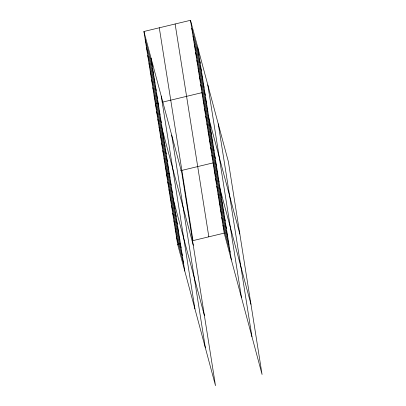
<?xml version="1.0" encoding="UTF-8"?>
<svg xmlns="http://www.w3.org/2000/svg" width="406" height="406" viewBox="0 0 406 406"><rect width="100%" height="100%" fill="white"/><g stroke="black" fill="none" stroke-linecap="round" stroke-linejoin="round"><path stroke-width="0.61" d="M143.922 31.485L181.807 172.875L215.505 385.7L177.62 244.31L143.922 31.485L190.495 20.3L228.38 161.69L262.078 374.515L224.193 233.125L190.495 20.3M158.452 103.109L155.381 103.845L193.266 245.234M162.755 102.073L201.949 92.659L239.834 234.049M169.576 173.342L166.501 174.078L204.385 315.467M180.64 170.682L213.074 162.892L250.959 304.282M177.62 244.31L180.695 243.575M224.193 233.125L192.992 240.621L159.289 27.796M191.764 28.339L198.93 55.069M193.038 36.383L200.199 63.108M194.312 44.421L201.472 71.146M195.585 52.46L202.746 79.19M196.859 60.499L204.02 87.229M198.133 68.543L205.294 95.268M199.407 76.582L206.568 103.312M200.681 84.621L207.842 111.351M203.188 100.465L210.349 127.195M204.421 108.27L211.587 134.995M205.659 116.07L212.82 142.8M206.893 123.876L214.058 150.606M208.131 131.681L215.292 158.406M209.364 139.481L216.53 166.211M210.602 147.287L217.763 174.017M211.836 155.092L219.001 181.817M214.307 170.698L221.473 197.428M215.545 178.503L222.706 205.228M216.779 186.303L223.945 213.033M218.017 194.109L225.178 220.839M219.25 201.914L226.416 228.639M220.488 209.714L227.649 236.444M221.722 217.52L228.888 244.25M222.96 225.325L230.121 252.05M145.196 39.524L152.357 66.254M146.464 47.563L153.63 74.293M147.738 55.607L154.899 82.332M149.012 63.646L156.173 90.376M150.286 71.684L157.447 98.414M151.56 79.723L158.721 106.453M152.834 87.767L159.994 114.492M154.107 95.806L161.268 122.536M156.614 111.65L163.775 138.375M157.853 119.45L165.014 146.18M159.086 127.256L166.247 153.986M160.324 135.061L167.485 161.786M161.558 142.861L168.718 169.591M162.791 150.667L169.957 177.397M164.029 158.472L171.19 185.197M165.262 166.272L172.428 193.002M167.734 181.883L174.9 208.608M168.972 189.683L176.133 216.413M170.205 197.489L177.371 224.219M171.444 205.294L178.604 232.019M172.677 213.094L179.843 239.824M173.915 220.9L181.076 247.63M175.148 228.705L182.314 255.435M176.387 236.505L183.548 263.235M218.24 123.85L251.943 336.675M207.791 84.864L241.494 297.694M197.656 47.03L231.359 259.855M175.123 23.99L208.826 236.82M171.667 135.036L205.37 347.861M161.223 96.049L194.921 308.88M151.083 58.21L184.786 271.041"/></g></svg>
